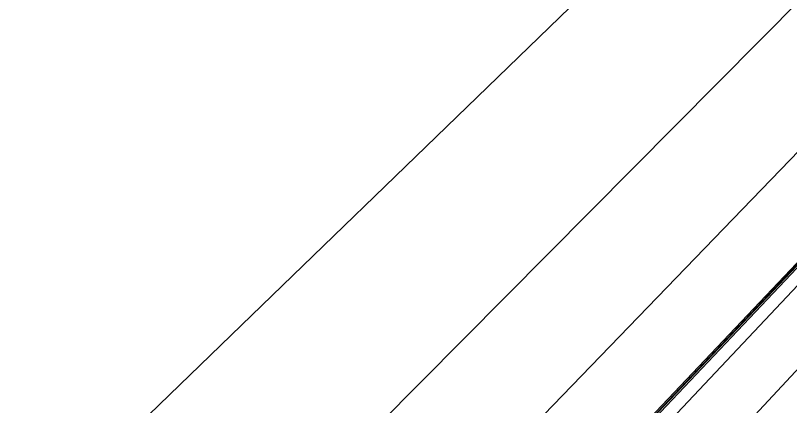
# Model space of a CAD drawing. Header units: inches. Extents: x 0 to 5379, y 0 to 5429.
# Drawn here: x 0 to 672, y 339 to 678 of the extents above; entities that cross this region are included whole.
import ezdxf

# ---------------------------------------------------------------- set-up
doc = ezdxf.new("R2010")
doc.units = ezdxf.units.IN
doc.layers.add('Bottom Solder', color=6, linetype='Continuous')
doc.layers.add('Top Solder', color=216, linetype='Continuous')

# ---------------------------------------------------------------- blocks, each defined once
blk = doc.blocks.new('P____DI_3333_8_125')
at = {"layer": 'Top Solder'}
blk.add_line((0.1, -1.24), (-5064.81, -5372.22), dxfattribs=at)
blk = doc.blocks.new('13_WQFN_HR__3_2__149')
at = {"layer": 'Top Solder'}
for p in [(-0.42, 1.05), (1.31, 1.08), (-0.42, -1.68), (1.3, -1.25)]:
    blk.add_line(p, (5373.4, -5085.41), dxfattribs=at)

msp = doc.modelspace()

# ---------------------------------------------------------------- linework, layer by layer
at = {"layer": 'Bottom Solder'}
for p in [(0, 220.06), (6.24, 12.32), (344.48, 12.31), (350.03, 220.04)]:
    msp.add_line(p, (5379.21, 5429.21), dxfattribs=at)
at = {"layer": 'Top Solder'}
for p in [(0, 220.06), (6.24, 12.32), (344.48, 12.31), (350.03, 220.04)]:
    msp.add_line(p, (5379.21, 5429.21), dxfattribs=at)

# ---------------------------------------------------------------- block references
for name, p, rotation in [('13_WQFN_HR__3_2__149', (293.8, 55.81), 90), ('P____DI_3333_8_125', (314.39, 56.99), 180)]:
    msp.add_blockref(name, p, dxfattribs=dict(rotation=rotation))

doc.saveas('drawing.dxf')
